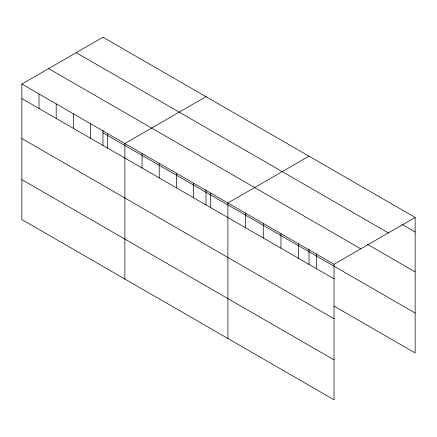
<?xml version="1.0" encoding="UTF-8"?>
<svg xmlns="http://www.w3.org/2000/svg" width="437" height="437" viewBox="0 0 437 437"><rect width="100%" height="100%" fill="white"/><g stroke="black" fill="none" stroke-linecap="round" stroke-linejoin="round"><path stroke-width="0.66" d="M21.85 84.051L334.032 264.287L334.032 399.784L21.85 219.549L21.85 84.051L102.968 37.216L415.15 217.451L415.15 352.949L333.775 305.966M205.991 96.697L124.867 143.533L124.867 279.024M309.008 156.173L227.89 203.008L227.89 338.5M334.032 264.287L415.15 217.451M402.177 224.509L415.15 231.998M76.202 52.675L388.378 232.91M367.386 244.338L415.15 271.912M48.622 68.598L360.798 248.833M102.968 132.799L415.15 313.034M21.85 98.598L334.032 278.833M21.85 138.513L334.032 318.748M21.85 179.634L334.032 359.869M316.339 254.077L316.339 268.618M309.008 249.101L309.008 264.396M298.651 243.862L298.651 258.409M280.958 233.648L280.958 248.194M263.271 223.433L263.271 237.979M245.578 213.223L245.578 227.764M210.721 193.094L210.721 207.641M205.991 189.625L205.991 204.915M193.547 183.185L193.547 197.726M176.379 173.27L176.379 187.817M159.21 163.356L159.21 177.903M142.041 153.442L142.041 167.988M107.699 133.618L107.699 148.165M102.968 130.144L102.968 145.439M90.53 123.704L90.53 138.25M73.361 113.789L73.361 128.336M56.187 103.88L56.187 118.422M39.019 93.966L39.019 108.513"/></g></svg>
